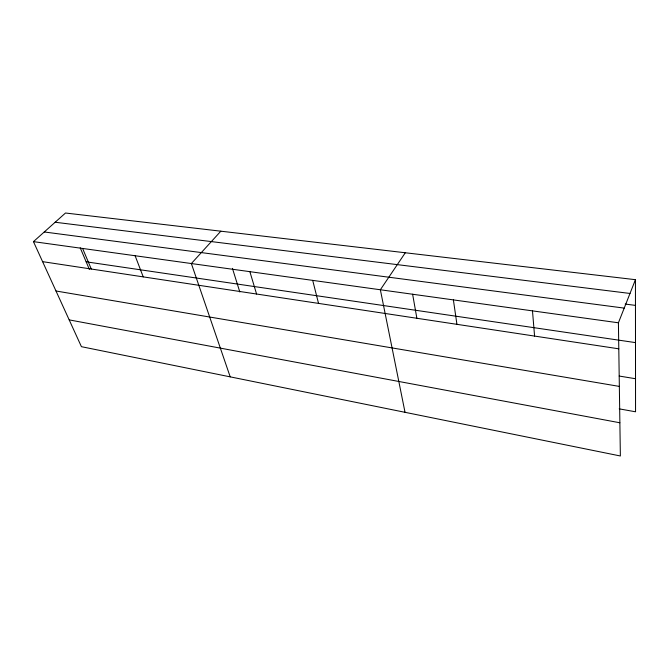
<?xml version="1.0" encoding="UTF-8"?>
<svg xmlns="http://www.w3.org/2000/svg" width="669" height="669" viewBox="0 0 669 669"><rect width="100%" height="100%" fill="white"/><g stroke="black" fill="none" stroke-linecap="round" stroke-linejoin="round"><path stroke-width="1" d="M618.415 322.793L635.441 279.684L65.495 213.018L33.45 241.634L81.426 346.684L620.364 455.982L618.415 322.793L33.45 241.634M405.297 252.765L380.36 289.761L405.029 412.313M220.829 231.181L191.359 263.544L230.203 376.856M55.159 222.242L629.997 293.457M625.181 304.061L635.458 305.39M44.271 231.976L624.21 308.108M86.15 261.813L635.491 342.612M42.59 261.654L618.8 348.817M619.176 376.045L635.525 378.729M55.995 290.998L619.343 386.406M619.201 408.851L635.55 411.795L635.441 279.684M69.183 319.882L619.879 422.775M80.205 247.773L89.378 269.44M82.605 248.458L91.277 269.022M135.121 255.742L143.233 276.882M232.436 268.353L239.82 292.002M249.872 271.664L256.578 294.026M312.707 280.378L318.528 303.392M412.622 294.209L416.879 318.319M453.39 299.896L456.935 324.331M532.482 310.868L534.581 336.072"/></g></svg>
